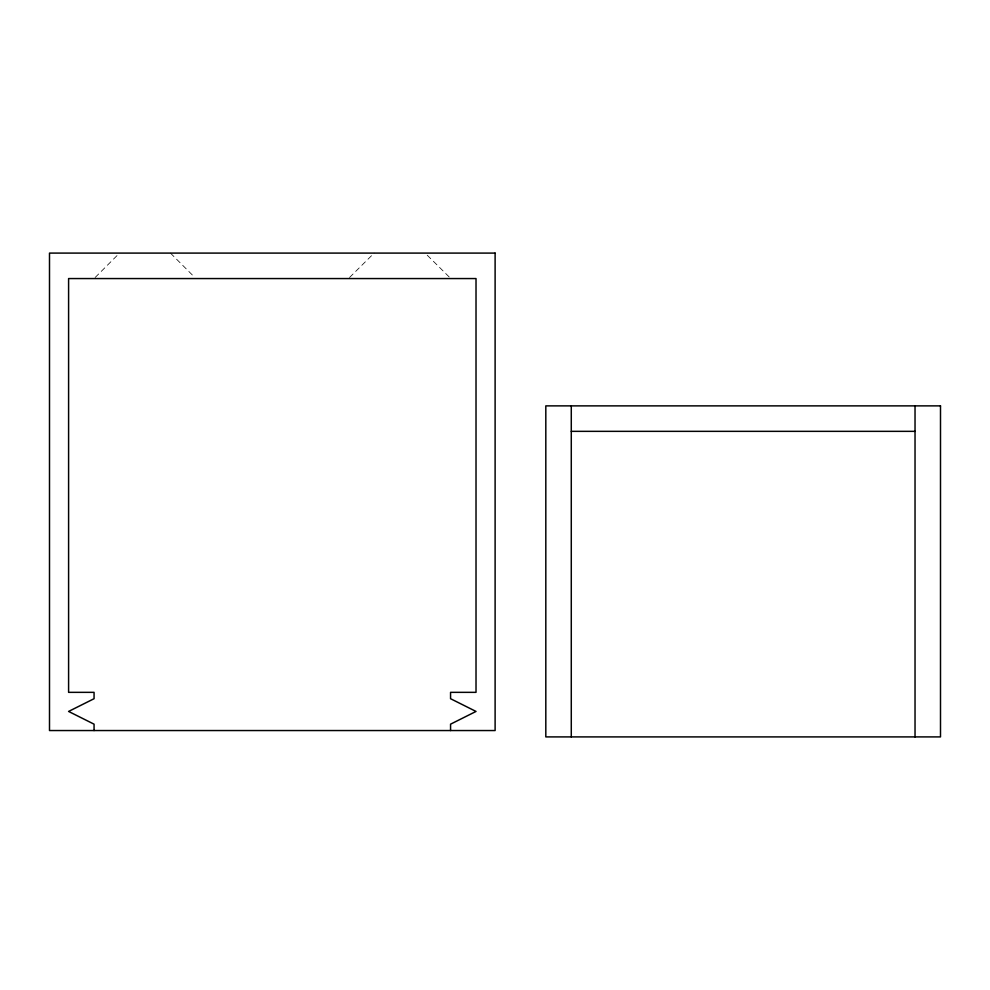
<?xml version="1.0" encoding="UTF-8"?>
<svg xmlns="http://www.w3.org/2000/svg" width="990" height="990" viewBox="0 0 990 990"><rect width="100%" height="100%" fill="white"/><g stroke="black" fill="none" stroke-linecap="round" stroke-linejoin="round"><path stroke-width="0.74" stroke-dasharray="4.95 3.71" d="M95.127 277.497L119.53 253.094M349.532 277.497L374.158 253.094M427.235 255.21L449.72 277.497M170.453 253.094L194.857 277.497"/><path stroke-width="1.49" d="M571.279 431.343L915.032 431.343M915.032 405.875L915.032 736.907M571.279 405.875L571.279 736.907M450.561 730.546L450.561 724.173L476.017 711.439L450.561 698.705L450.561 692.344L476.017 692.344L476.017 278.561L68.595 278.561L68.595 692.344L94.062 692.344L94.062 698.705L68.595 711.439L94.062 724.173L94.062 730.546M495.111 253.094L49.5 253.094L49.5 730.546L495.111 730.546L495.111 253.094M940.5 405.875L545.812 405.875L545.812 736.907L940.5 736.907L940.5 405.875"/></g></svg>
